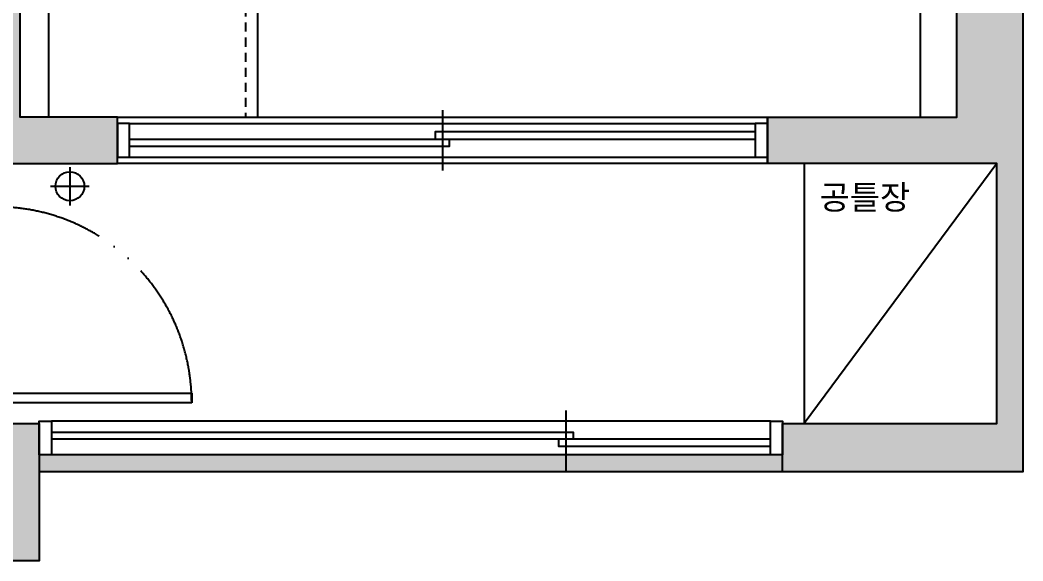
# Model space of a CAD drawing. Header units: millimetres. Extents: x 0 to 460316, y -63250 to 103204.
# Drawn here: x 221761 to 225928, y 86519 to 88764 of the extents above; entities that cross this region are included whole.
import ezdxf
from ezdxf.enums import TextEntityAlignment as Align

# ---------------------------------------------------------------- set-up
doc = ezdxf.new("R2010")
doc.units = ezdxf.units.MM
doc.header["$LTSCALE"] = 25
doc.linetypes.add('ACAD_ISO05W100', pattern=[33, 24, -3, 0, -3, 0, -3])
doc.linetypes.add('HID', pattern=[2.5, 1.5, -1])
for name, color, linetype in [('06-LIGHT', 4, 'Continuous'), ('2-con', 2, 'Continuous'), ('ac-door', 30, 'Continuous'), ('ac-furniture', 152, 'Continuous'), ('ac-Ref', 8, 'Continuous'), ('ac-wall-fin', 3, 'Continuous'), ('ac-window', 140, 'Continuous'), ('CEIL-LIGHT', 7, 'Continuous'), ('FORM(YOURNAME)-11', 1, 'Continuous'), ('가구', 1, 'Continuous')]:
    doc.layers.add(name, color=color, linetype=linetype)
doc.styles.add('YOURNAME', font='HY울릉도M.TTF')
doc.styles.add('이윤정', font='l_10646.ttf')

# ---------------------------------------------------------------- blocks, each defined once
blk = doc.blocks.new('*U367')
at = {"layer": 'ac-door'}
for p, q in [((-65, 120), (-65, 933.1)), ((-65, 933.1), (-25, 933.1)), ((-25, 933.1), (-25, 120)), ((-863.1, 120), (-838.1, 120)), ((-863.1, 0), (-863.1, 120)), ((-838.1, 120), (-838.1, 75)), ((-25, 120), (-65, 120)), ((0, 120), (-25, 120)), ((-25, 120), (-25, 75)), ((0, 0), (0, 120)), ((-838.1, 75), (-823.1, 75)), ((-823.1, 75), (-823.1, 25)), ((-25, 75), (-40, 75)), ((-40, 75), (-40, 25)), ((-823.1, 25), (-838.1, 0)), ((-40, 25), (-25, 0)), ((-25, 0), (0, 0)), ((-838.1, 0), (-863.1, 0))]:
    blk.add_line(p, q, dxfattribs=at)
at = {"layer": 'ac-Ref'}
blk.add_line((-838.1, 120), (-25, 120), dxfattribs=at)
at = {"layer": 'ac-Ref', "linetype": 'ACAD_ISO05W100'}
blk.add_arc((-25, 120), 813.1, 90, 180, dxfattribs=at)
blk = doc.blocks.new('A$C43c8e90a')
at = {"layer": 'ac-Ref'}
h = blk.add_hatch(color=256, dxfattribs=at)
h.dxf.hatch_style = 1
h.paths.add_polyline_path([(6388.4, 12355.1), (5843.4, 12355.1), (5843.4, 13365.1), (6408.4, 13365.1), (6408.4, 13565.1), (5643.4, 13565.1), (5643.4, 12155.1), (6118.4, 12155.1), (6118.4, 8981.7), (6388.4, 8981.7)])
h.paths.add_polyline_path([(9278.4, 11521.7), (9278.4, 13766.7), (9048.4, 13766.7), (9048.4, 13365.1), (9088.4, 13365.1), (9088.4, 9190.1), (7318.4, 9190.1), (7318.4, 8981.7), (9278.4, 8981.7)])
h.paths.add_polyline_path([(13256.4, 11394.7), (13523.4, 11394.7), (13523.4, 11595.6), (13258.4, 11595.6), (13258.4, 12366.7), (12390.4, 12366.7), (12390.4, 12166.7), (13080.4, 12166.7), (13080.4, 9191.7), (12268.4, 9191.7), (12268.4, 9056.7), (13263.4, 9056.7), (13263.4, 9256.7), (13256.4, 9256.7)])
h.paths.add_polyline_path([(15023.4, 13621.7), (14048.4, 13621.7), (14048.4, 13421.7), (14823.4, 13421.7), (14823.4, 12631.7), (14188.4, 12631.7), (14188.4, 11595.6), (14103.4, 11595.6), (14103.4, 11394.7), (14738.4, 11394.7), (14738.4, 9256.7), (14738.4, 9056.7), (14748.4, 9056.7), (14748.4, 4116.7), (13961.4, 4116.7), (13961.4, 3924.7), (14914.4, 3924.7), (14914.4, 2844.7), (14024.4, 2844.7), (14024.4, 2644.7), (15023.4, 2644.7)])
h.paths.add_polyline_path([(11190.4, 12366.7), (10665.4, 12366.7), (10665.4, 11521.7), (10940.4, 11521.7), (10940.4, 12166.7), (11190.4, 12166.7)])
h.paths.add_polyline_path([(12933.4, 7896.7), (11883.4, 7896.7), (11883.4, 7696.7), (12933.4, 7696.7)])
h.paths.add_polyline_path([(10856.4, 7896.7), (10646.4, 7896.7), (10646.4, 3924.7), (11261.4, 3924.7), (11261.4, 4116.7), (10856.4, 4116.7)])
h.paths.add_polyline_path([(10936.4, 2844.7), (10736.4, 2844.7), (10736.4, 2274.7), (10936.4, 2274.7)])
h.paths.add_polyline_path([(6216.4, 3944.7), (6846.4, 3944.7), (6846.4, 4144.7), (6128.4, 4144.7), (6128.4, 7599.7), (5938.4, 7599.7), (5938.4, 2659.7), (5923.4, 2659.7), (5923.4, 2459.7), (6016.4, 2459.7), (6016.4, 2274.7), (6936.4, 2274.7), (6936.4, 2474.7), (6216.4, 2474.7)])
h.paths.add_polyline_path([(2923.4, 7399.7), (5008.4, 7399.7), (5008.4, 7599.7), (2958.4, 7599.7), (2958.4, 9764.7), (4558.4, 9764.7), (4558.4, 8364.7), (4758.4, 8364.7), (4758.4, 10361.7), (5178.4, 10361.7), (5178.4, 10561.7), (4558.4, 10561.7), (4558.4, 9934.7), (2723.4, 9934.7), (2723.4, 2459.7), (3343.4, 2459.7), (3343.4, 2659.7), (2923.4, 2659.7)])
h = blk.add_hatch(color=256, dxfattribs=at)
h.dxf.hatch_style = 1
h.paths.add_polyline_path([(15023.4, 13621.7), (14048.4, 13621.7), (14048.4, 13421.7), (14823.4, 13421.7), (14823.4, 12631.7), (14188.4, 12631.7), (14188.4, 11595.6), (14103.4, 11595.6), (14103.4, 11394.7), (14738.4, 11394.7), (14738.4, 9256.7), (14048.4, 9256.7), (14048.4, 9056.7), (14748.4, 9056.7), (14748.4, 4116.7), (13961.4, 4116.7), (13961.4, 3924.7), (14914.4, 3924.7), (14914.4, 2844.7), (14024.4, 2844.7), (14024.4, 2644.7), (15023.4, 2644.7)])
h = blk.add_hatch(dxfattribs=at)
h.set_pattern_fill('ANGLE', color=256)
h.set_pattern_definition([(0, (-87640.638, -53103.51), (0, 6.985), [5.08, -1.905]), (90, (-87640.638, -53103.51), (-6.985, 4e-16), [5.08, -1.905])])
h.paths.add_polyline_path([(14024.4, 2714.7), (13974.4, 2714.7), (10986.4, 2714.7), (10936.4, 2714.7), (10936.4, 2644.7), (14024.4, 2644.7)])
for p, q in [((11063.4, 3909.7), (11063.4, 3749.7)), ((10983.4, 3829.7), (11143.4, 3829.7))]:
    blk.add_line(p, q)
blk.add_circle((11063.4, 3829.7), 60)
at = {"layer": '06-LIGHT', "color": 10, "linetype": 'HID'}
blk.add_line((11793.3, 7696.7), (11793.3, 4116.7), dxfattribs=at)
at = {"layer": '2-con'}
blk.add_line((14024.4, 2644.7), (10936.4, 2644.7), dxfattribs=at)
for points in [[(14048.4, 13421.7), (14048.4, 13621.7), (15023.4, 13621.7), (15023.4, 2644.7), (14024.4, 2644.7), (14024.4, 2844.7), (14914.4, 2844.7), (14914.4, 3924.7), (13961.4, 3924.7), (13961.4, 4116.7), (14748.4, 4116.7), (14748.4, 9056.7), (14048.4, 9056.7), (14048.4, 9256.7), (14738.4, 9256.7), (14738.4, 11394.7), (14103.4, 11394.7), (14103.4, 11595.6), (14188.4, 11595.6), (14188.4, 12631.7), (14823.4, 12631.7), (14823.4, 13421.7)], [(11261.4, 4116.7), (13961.4, 4116.7), (13961.4, 3924.7), (11261.4, 3924.7)], [(10736.4, 2844.7), (10936.4, 2844.7), (10936.4, 2274.7), (10736.4, 2274.7)]]:
    blk.add_lwpolyline(points, close=True, dxfattribs=at)
blk.add_lwpolyline([(10646.4, 7896.7), (10646.4, 3924.7), (11261.4, 3924.7), (11261.4, 4116.7), (10856.4, 4116.7), (10856.4, 7896.7), (10646.4, 7896.7)], dxfattribs=at)
at = {"layer": 'ac-furniture'}
blk.add_line((14114.4, 3924.7), (14114.4, 2844.7), dxfattribs=at)
at = {"layer": 'ac-Ref'}
blk.add_line((14914.4, 3924.7), (14114.4, 2844.7), dxfattribs=at)
at = {"layer": 'ac-wall-fin'}
for p, q in [((10974.3, 7696.7), (10974.3, 4116.7)), ((14598.4, 4116.7), (14598.4, 7678.7))]:
    blk.add_line(p, q, dxfattribs=at)
at = {"layer": 'ac-window'}
for p, q in [((12611.4, 4145.7), (12611.4, 3895.7)), ((11311.4, 4090.7), (13911.4, 4090.7)), ((11311.4, 4025.7), (12581.4, 4025.7)), ((11311.4, 3950.7), (13911.4, 3950.7)), ((13124.4, 2899.7), (13124.4, 2649.7)), ((13974.4, 2854.7), (10986.4, 2854.7)), ((13974.4, 2779.7), (13154.4, 2779.7)), ((13974.4, 2714.7), (10986.4, 2714.7))]:
    blk.add_line(p, q, dxfattribs=at)
for points in [[(11311.4, 3950.7), (11311.4, 4090.7), (11261.4, 4090.7), (11261.4, 3950.7)], [(13911.4, 3950.7), (13961.4, 3950.7), (13961.4, 4090.7), (13911.4, 4090.7)], [(10986.4, 2714.7), (10936.4, 2714.7), (10936.4, 2854.7), (10986.4, 2854.7)], [(13974.4, 2714.7), (13974.4, 2854.7), (14024.4, 2854.7), (14024.4, 2714.7)]]:
    blk.add_lwpolyline(points, close=True, dxfattribs=at)
for points in [[(13911.4, 4055.7), (12581.4, 4055.7), (12581.4, 4025.7), (13911.4, 4025.7)], [(11311.4, 3995.7), (12641.4, 3995.7), (12641.4, 4025.7)], [(10986.4, 2809.7), (13154.4, 2809.7), (13154.4, 2779.7), (10986.4, 2779.7)], [(13974.4, 2749.7), (13094.4, 2749.7), (13094.4, 2779.7)]]:
    blk.add_lwpolyline(points, dxfattribs=at)
at = {"layer": 'CEIL-LIGHT'}
blk.add_line((11843.3, 7696.7), (11843.3, 4116.7), dxfattribs=at)
at = {"layer": 'ac-door', "rotation": 270}
blk.add_blockref('*U367', (10636.4, 2906.6), dxfattribs=at)
at = {"layer": 'FORM(YOURNAME)-11', "color": 3, "style": 'YOURNAME'}
for tag, height, p in [('1', 112.6, (41267.9, 5868.1)), ('2', 112.6, (41267.9, 5707.2)), ('3', 112.6, (41267.9, 5385.4)), ('4', 112.6, (41267.9, 4902.8)), ('5', 128.7, (41267.9, 4323.6)), ('6', 128.7, (41267.9, 3760.4)), ('7', 128.7, (41267.9, 3197.3)), ('8', 128.7, (41267.9, 2634.2)), ('9', 128.7, (41267.9, 2071.1)), ('10', 128.7, (40205.3, 1524)), ('11', 128.7, (41267.9, 1507.9)), ('12', 128.7, (40205.3, 960.9)), ('13', 128.7, (41267.9, 960.9))]:
    blk.add_attdef(tag, text='', height=height, dxfattribs=at).set_placement(p, align=Align.MIDDLE_RIGHT)
at = {"layer": '가구', "color": 11, "true_color": 0xf27172, "style": '이윤정'}
blk.add_text('공틀장', height=100, dxfattribs=at).set_placement((14178.6, 3734.1))

msp = doc.modelspace()

# ---------------------------------------------------------------- block references
at = {"layer": 'ac-Ref'}
msp.add_blockref('A$C43c8e90a', (210904.25, 84244.02), dxfattribs=at)

doc.saveas('drawing.dxf')
